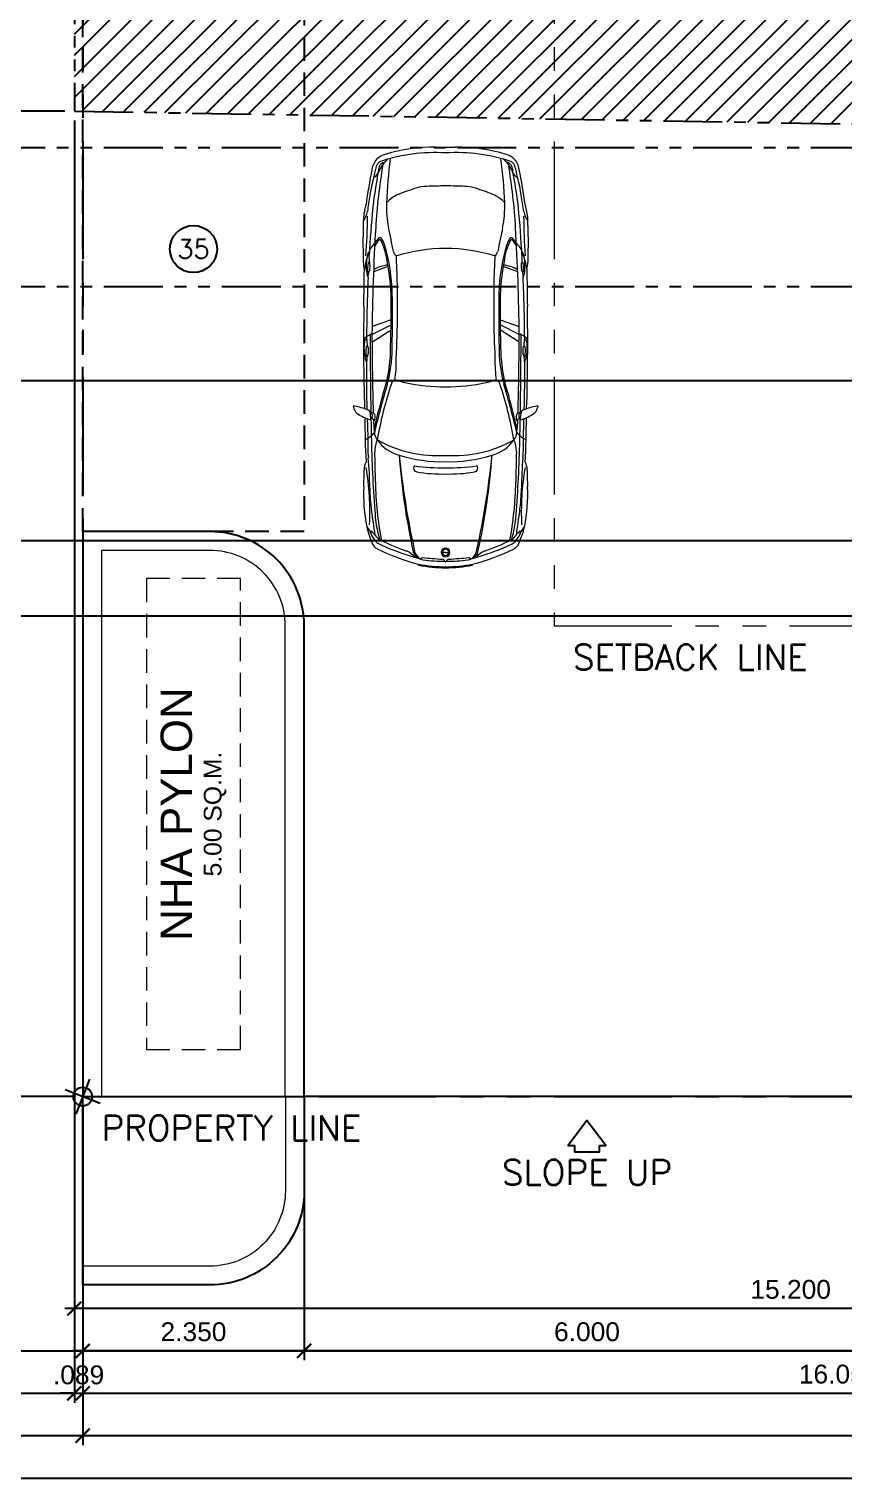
# Model space of a CAD drawing. Header units: metres. Extents: x -12400 to 1, y 0 to 106422.
# Drawn here: x -12306.41 to -12297.76, y 106373.38 to 106388.76 of the extents above; entities that cross this region are included whole.
import ezdxf

# ---------------------------------------------------------------- set-up
doc = ezdxf.new("R2010")
doc.units = ezdxf.units.M
doc.header["$PDMODE"] = 35
for name, pattern in [('DASHED2', [0.375, 0.25, -0.125]), ('HIDDEN2', [4.7625, 3.175, -1.5875]), ('PHANTOM2', [1.25, 0.625, -0.125, 0.125, -0.125, 0.125, -0.125])]:
    doc.linetypes.add(name, pattern=pattern)
for name, color, linetype in [('A-FURNITURE', 1, 'Continuous'), ('AR-WALL', 7, 'Continuous'), ('AR-WINDOW', 15, 'Continuous'), ('PROPERTY LINE', 3, 'PHANTOM2'), ('SLOT', 46, 'Continuous'), ('txt', 2, 'Continuous'), ('TXT3', 3, 'Continuous'), ('WALL', 7, 'Continuous')]:
    doc.layers.add(name, color=color, linetype=linetype)
for name, color, linetype, lineweight in [('A_Vehicles', 32, 'Continuous', 5), ('DIM 001', 251, 'Continuous', 13), ('FURN', 8, 'Continuous', 5), ('HATCH', 250, 'Continuous', 5), ('hidden', 1, 'HIDDEN2', 15)]:
    doc.layers.add(name, color=color, linetype=linetype, lineweight=lineweight)
doc.layers.add('GUIDELINES', color=206, linetype='Continuous', plot=False)
doc.styles.add('DIMTXT-100', font='arial.ttf')
doc.styles.add('swis721', font='swiss.ttf')
doc.styles.add('T.25', font='romans.shx', dxfattribs={"height": 0.2})
doc.dimstyles.new('D-100', dxfattribs={"dimtxt": 0.2, "dimasz": 0.15, "dimexe": 0.1, "dimexo": 0.1, "dimgap": 0.1, "dimtad": 1, "dimdec": 3, "dimzin": 4, "dimdsep": 46, "dimtxsty": 'DIMTXT-100', "dimblk": 'ARCHTICK', "dimcen": 0.2, "dimdle": 0.1, "dimclrd": 8, "dimclre": 8, "dimclrt": 2, "dimadec": 0, "dimazin": 1, "dimtfac": 1, "dimtdec": 3, "dimtofl": 0, "dimtmove": 2, "dimatfit": 3, "dimfxl": 1, "dimarcsym": 0})
doc.dimstyles.new('DIM 200', dxfattribs={"dimtxt": 200, "dimasz": 1, "dimexe": 0, "dimexo": 40, "dimgap": 50, "dimtad": 1, "dimtoh": 1, "dimdec": 0, "dimlfac": 2, "dimtxsty": 'swis721', "dimblk": 'CIR', "dimcen": 0, "dimclrd": 155, "dimclre": 155, "dimclrt": 4, "dimadec": 0, "dimazin": 0, "dimtfac": 1, "dimtdec": 0, "dimtix": 1, "dimtmove": 1, "dimatfit": 3, "dimldrblk": 'CIR', "dimfxl": 0, "dimarcsym": 0})

# ---------------------------------------------------------------- blocks, each defined once
blk = doc.blocks.new('M')
at = {"layer": 'AR-WALL', "color": 2}
blk.add_circle((607.624, -8.638), 0.1, dxfattribs=at)
at = {"layer": 'PROPERTY LINE', "color": 8}
for p, q in [((607.482, -8.496), (607.765, -8.779)), ((607.765, -8.496), (607.482, -8.779))]:
    blk.add_line(p, q, dxfattribs=at)
blk = doc.blocks.new('A$C3EFD72DE')
at = {"layer": 'FURN', "linetype": 'PHANTOM2', "ltscale": 2}
blk.add_lwpolyline([(-49.8, 23.142), (-46.15, 23.142), (-46.15, 8), (-8, 8), (-8, 30.142), (-49.8, 30.142)], close=True, dxfattribs=at)
at = {"layer": 'PROPERTY LINE', "linetype": 'PHANTOM2', "ltscale": 2}
blk.add_lwpolyline([(-54.8, 33.142), (-54.8, 18.142), (-51.15, 18.142), (-51.15, 3), (-3, 3), (-3, 33.142)], close=True, dxfattribs=at)
at = {"layer": 'PROPERTY LINE', "rotation": 293.7833333333334}
blk.add_blockref('M', (-288.288, 562.506), dxfattribs=at)
blk.add_blockref('M', (-288.288, 562.506), dxfattribs=at)
blk = doc.blocks.new('car-02')
at = {"layer": 'A_Vehicles', "color": 26, "linetype": 'ByBlock'}
for p, q in [((266.005, 90.113), (266.001, 90.103)), ((266.052, 90.116), (266.048, 90.105)), ((266.805, 90.098), (266.934, 89.896)), ((266.886, 90.099), (266.988, 89.895)), ((267.042, 89.895), (266.97, 90.097)), ((264.437, 89.603), (264.447, 89.604)), ((264.572, 89.317), (264.572, 89.351)), ((264.572, 89.317), (264.572, 89.283)), ((264.437, 89.03), (264.447, 89.03)), ((266.805, 88.536), (266.934, 88.738)), ((266.886, 88.535), (266.988, 88.739)), ((267.042, 88.739), (266.97, 88.537)), ((266.005, 88.521), (266.001, 88.531)), ((266.052, 88.518), (266.048, 88.529))]:
    blk.add_line(p, q, dxfattribs=at)
for centre, radius, start, end in [((265.189, 88.419), 1.769, 87.4063, 101.245), ((265.485, 94.955), 4.774, 267.4063, 269.5286), ((265.444, 89.981), 0.201, 63.9039, 89.5286), ((266.013, 81.026), 9.148, 90.0726, 93.0097), ((265.789, 90.166), 0.0147, 160.8027, 202.178), ((266.549, 89.923), 0.602, 146.5996, 161.106), ((266.785, 68.672), 21.516, 92.0863, 92.0868), ((266.11, 90.212), 0.0762, 119.7168, 146.5996), ((266.159, 90.126), 0.175, 101.6076, 119.7168), ((265.482, 90.402), 0.654, 334.6211, 348.0956), ((266.785, 68.672), 21.516, 88.9303, 91.8352), ((265.999, 90.291), 0.125, 348.9837, 3.2502), ((266.678, 89.987), 0.189, 102.3764, 114.6466), ((266.746, 89.677), 0.506, 83.1278, 102.3764), ((266.807, 90.154), 0.0253, 351.0826, 101.9724), ((266.707, 90.041), 0.193, 26.4813, 47.9744), ((269.204, 211.262), 121.094, 269.04529, 269.23135), ((267.651, 89.974), 0.216, 89.6016, 109.1312), ((267.237, 88.212), 1.996, 75.5608, 80.1062), ((267.858, 84.375), 5.819, 87.2937, 92.0222), ((268.231, 90.377), 0.234, 233.3294, 260.0164), ((268.119, 89.916), 0.272, 71.2883, 87.2937), ((268.284, 90.402), 0.241, 251.2883, 264.961), ((266.599, 89.048), 2.223, 153.3999, 165.5267), ((267.682, 88.62), 3.289, 154.9008, 160.2894), ((264.71, 89.994), 0.11, 112.8974, 153.3999), ((265.849, 89.384), 1.346, 151.6694, 155.9646), ((264.798, 89.951), 0.153, 130.9462, 151.6694), ((265.132, 88.996), 1.193, 103.9327, 112.8974), ((265.377, 86.398), 3.664, 90.9268, 100.7145), ((264.864, 89.874), 0.253, 107.0839, 130.9462), ((265.059, 88.871), 1.198, 92.0785, 107.2267), ((264.751, 89.993), 0.0519, 121.0587, 154.9008), ((265.152, 89.591), 0.618, 128.5702, 133.7358), ((263.201, 101.852), 11.889, 277.5159, 278.7978), ((264.793, 90.032), 0.08, 92.1692, 115.3554), ((264.437, 90.451), 0.501, 311.2225, 315.5425), ((264.752, 90.228), 0.118, 288.5704, 321.0469), ((264.79, 90.105), 0.00668, 308.2284, 92.1692), ((265.008, 92.845), 2.725, 266.9795, 279.8556), ((266.02, 77.206), 12.901, 90.9347, 94.4625), ((265.26, 88.545), 1.576, 90.2673, 98.7978), ((265.234, 94.074), 3.952, 270.2673, 274.9714), ((264.676, 129.759), 39.703, 270.9268, 271.393), ((265.72, 88.486), 1.657, 87.7854, 94.9714), ((266.866, 89.409), 1.267, 150.0377, 184.1685), ((265.981, 89.719), 0.386, 123.4195, 166.4519), ((265.648, 89.78), 0.288, 65.4083, 91.393), ((265.848, 89.956), 0.117, 91.1421, 132.7099), ((265.034, 85.869), 4.237, 71.7268, 80.0198), ((265.959, 90.235), 0.198, 202.178, 235.0353), ((266.571, 71.423), 18.735, 91.7754, 92.4079), ((267.199, 18.098), 72.021, 90.95639, 91.10567), ((266.007, 88.945), 1.139, 91.3113, 98.1372), ((263.753, 81.25), 9.067, 73.3324, 76.6605), ((264.25, 82.982), 7.28, 74.2168, 77.0611), ((265.926, 90.131), 0.0737, 306.5949, 342.9686), ((266.008, 90.177), 0.112, 250.1049, 282.8521), ((265.997, 90.131), 0.0224, 216.738, 268.3631), ((267.239, 39.601), 50.499, 91.4245, 91.428), ((266.012, 90.086), 0.0275, 86.3192, 124.8111), ((266.025, 90.129), 0.0375, 229.0415, 267.9352), ((266.024, 90.264), 0.151, 266.3192, 288.8962), ((266.025, 90.12), 0.0277, 267.9352, 326.89), ((266.139, 89.962), 0.149, 124.2259, 135.3058), ((266.041, 90.091), 0.0155, 341.7358, 62.8092), ((267.199, 18.098), 72.021, 90.24781, 90.91427), ((267.239, 39.601), 50.499, 90.4007, 91.3429), ((266.571, 71.423), 18.735, 89.914, 91.4845), ((266.602, 90.153), 0.00586, 114.6466, 193.6675), ((266.724, 91.629), 1.483, 265.0586, 267.1786), ((266.662, 90.15), 0.0113, 89.073, 189.7286), ((266.692, 90.217), 0.0805, 239.6206, 263.5656), ((266.71, 89.833), 0.331, 82.8268, 99.0708), ((266.715, 90.427), 0.292, 263.5656, 276.4344), ((266.746, 90.152), 0.015, 276.4344, 337.6998), ((266.751, 90.154), 0.00818, 26.0089, 82.8268), ((266.738, 90.148), 0.0219, 356.6595, 25.9562), ((266.724, 91.629), 1.483, 271.4019, 274.1622), ((266.571, 71.423), 18.735, 89.1104, 89.2037), ((266.761, 73.856), 16.3, 87.4286, 89.6428), ((266.861, 90.108), 0.0269, 338.7151, 44.5818), ((266.61, 65.803), 24.297, 86.6707, 89.3491), ((267.574, 89.978), 0.181, 90.4812, 116.8402), ((267.674, 91.347), 1.221, 261.4169, 263.9509), ((267.552, 90.135), 0.00684, 99.4072, 200.6619), ((267.578, 90.167), 0.047, 227.1679, 264.7157), ((267.591, 89.853), 0.292, 79.2816, 97.9649), ((265.719, 89.364), 1.968, 16.6164, 21.3879), ((267.591, 87.9), 2.259, 88.2423, 90.4812), ((267.616, 90.587), 0.468, 264.7157, 272.5378), ((267.168, 89.87), 0.459, 7.5248, 27.3593), ((267.636, 90.143), 0.0238, 272.5378, 316.0309), ((267.639, 90.127), 0.0143, 356.475, 61.7719), ((267.674, 91.347), 1.221, 269.009, 272.6035), ((267.656, 90.002), 0.156, 65.9044, 88.2423), ((267.712, 90.129), 0.0175, 355.4047, 65.9044), ((268.151, 95.584), 5.439, 265.4533, 269.909), ((266.761, 73.856), 16.3, 86.3888, 86.5918), ((267.716, 90.073), 0.074, 45.0065, 75.5608), ((267.273, 80.634), 9.504, 83.8037, 86.8945), ((267.398, 89.564), 0.682, 47.855, 55.1665), ((267.779, 89.937), 0.138, 37.7194, 69.9249), ((267.726, 89.858), 0.248, 42.0116, 58.6683), ((267.88, 90.015), 0.0113, 287.535, 37.7194), ((267.891, 90.016), 0.0211, 306.0494, 21.6885), ((267.664, 83.929), 6.14, 80.3686, 86.6707), ((267.421, 84.698), 5.503, 80.1432, 81.9563), ((267.617, 85.175), 5.028, 78.2807, 82.6187), ((267.427, 83.571), 6.569, 79.7443, 82.3803), ((268.127, 88.493), 1.644, 74.854, 81.7469), ((268.578, 90.076), 0.0222, 172.1336, 238.5793), ((268.45, 89.357), 0.73, 72.4698, 81.6157), ((268.774, 90.308), 0.326, 230.4421, 243.6389), ((268.594, 89.79), 0.242, 72.3843, 88.3104), ((268.54, 89.778), 0.255, 48.9762, 69.4044), ((268.606, 89.888), 0.213, 47.7242, 81.247), ((268.65, 89.966), 0.0581, 39.1037, 72.3843), ((268.64, 89.96), 0.0979, 36.7713, 72.4698), ((266.974, 89.425), 1.843, 356.6299, 18.7768), ((268.56, 89.884), 0.249, 17.6746, 40.6239), ((267.928, 88.62), 3.559, 158.364, 164.3016), ((266.761, 91.524), 1.626, 250.9129, 258.2171), ((266.636, 90.878), 0.983, 253.3324, 259.0833), ((266.353, 89.846), 0.0473, 340.8542, 78.9654), ((266.733, 91.387), 1.486, 258.2171, 268.5009), ((266.808, 91.771), 1.892, 259.0833, 263.2384), ((266.727, 91.086), 1.202, 263.2384, 271.1827), ((267.116, 102.457), 12.562, 268.075, 270.6316), ((267.053, 101.018), 11.138, 268.4483, 271.3963), ((267.23, 92.127), 2.232, 270.6231, 281.1608), ((267.273, 91.861), 1.979, 271.5044, 286.3419), ((267.579, 90.612), 0.68, 277.0754, 296.6285), ((267.779, 89.798), 0.0726, 101.4374, 146.3609), ((253.036, 162.673), 74.278, 281.43738, 281.63861), ((267.761, 90.194), 0.242, 286.3419, 306.0494), ((268.244, 88.835), 1.11, 88.0383, 101.6386), ((268.123, 85.352), 4.595, 82.1072, 88.0104), ((268.071, 89.697), 0.325, 22.0543, 49.4634), ((267.91, 89.365), 1.011, 37.995, 39.1037), ((268.702, 89.983), 0.00661, 244.8818, 37.995), ((269.727, 90.954), 1.416, 223.9594, 226.162), ((267.219, 89.456), 1.656, 358.6492, 17.6746), ((264.346, 89.845), 0.267, 310.2553, 334.303), ((266.119, 82.655), 7.173, 94.1053, 102.4151), ((266.487, 81.045), 8.809, 95.7431, 102.3773), ((267.001, 89.362), 1.466, 162.2005, 181.7488), ((268.598, 89.285), 2.27, 168.2233, 179.2004), ((267.021, 89.614), 0.659, 160.8542, 168.2233), ((266.608, 91.315), 1.475, 261.8574, 270.8039), ((267.192, 101.597), 11.77, 267.2589, 271.9383), ((267.382, 98.017), 8.185, 271.4586, 272.3615), ((266.081, 89.321), 1.718, 359.8692, 17.5427), ((266.187, 88.933), 2.358, 17.2954, 22.0543), ((265.936, 89.313), 1.527, 169.0391, 179.855), ((265.986, 89.309), 1.567, 169.167, 179.709), ((266.11, 89.336), 1.632, 172.3029, 180.3827), ((264.588, 89.541), 0.096, 154.2447, 172.3029), ((268.513, 89.132), 4.019, 173.823, 176.8495), ((264.501, 89.564), 0.0153, 0.9643, 96.0194), ((264.603, 89.56), 0.104, 104.6851, 161.9587), ((264.631, 89.49), 0.163, 101.376, 140.967), ((267.08, 89.355), 1.676, 170.8134, 181.2886), ((265.467, 89.616), 0.0415, 107.6387, 170.8134), ((265.469, 89.611), 0.0463, 69.8735, 107.6387), ((268.167, 89.318), 2.697, 173.0255, 180.0281), ((265.482, 89.647), 0.00809, 353.0255, 69.8735), ((268.013, 89.502), 0.446, 2.3655, 17.2954), ((261.515, 89.234), 6.949, 0.6881, 2.3655), ((270.999, 89.367), 2.124, 178.6492, 181.3508), ((265.936, 89.321), 1.527, 180.145, 190.9609), ((265.986, 89.325), 1.567, 180.291, 190.833), ((264.479, 89.319), 0.00619, 92.473, 196.5227), ((264.479, 89.315), 0.00619, 163.4773, 267.527), ((266.11, 89.298), 1.632, 179.6173, 187.6971), ((264.469, 89.353), 0.0299, 287.8005, 358.1306), ((264.469, 89.281), 0.0299, 1.8694, 72.1995), ((268.513, 89.502), 4.019, 183.1505, 186.177), ((264.572, 89.317), 0.0459, 0, 180), ((264.572, 89.317), 0.0459, 180, 0), ((264.572, 89.317), 0.0339, 0, 180), ((264.572, 89.317), 0.0339, 180, 0), ((267.08, 89.279), 1.676, 178.7114, 189.1866), ((268.167, 89.316), 2.697, 179.9719, 186.9745), ((267.001, 89.272), 1.466, 178.2512, 197.7995), ((266.866, 89.225), 1.267, 175.8315, 209.9623), ((268.598, 89.349), 2.27, 180.7996, 191.7767), ((266.081, 89.313), 1.718, 342.4573, 0.1308), ((261.515, 89.4), 6.949, 357.6345, 359.3119), ((266.974, 89.209), 1.843, 341.2232, 3.3701), ((270.999, 89.267), 2.124, 178.6492, 181.3508), ((268.013, 89.132), 0.446, 342.7046, 357.6345), ((267.219, 89.178), 1.656, 342.3254, 1.3508), ((266.599, 89.586), 2.223, 194.4733, 206.6001), ((264.588, 89.092), 0.096, 187.6971, 205.7553), ((264.501, 89.07), 0.0153, 263.9806, 359.0357), ((267.928, 90.014), 3.559, 195.6984, 201.636), ((264.631, 89.144), 0.163, 219.033, 258.624), ((264.603, 89.074), 0.104, 198.0413, 255.3149), ((264.346, 88.789), 0.267, 25.697, 49.7447), ((266.119, 95.979), 7.173, 257.5849, 265.8947), ((266.487, 97.589), 8.809, 257.6227, 264.2569), ((265.467, 89.018), 0.0415, 189.1866, 252.3613), ((265.469, 89.023), 0.0463, 252.3613, 290.1265), ((265.482, 88.987), 0.00809, 290.1265, 6.9745), ((266.187, 89.7), 2.358, 337.9457, 342.7046), ((267.682, 90.014), 3.289, 199.7106, 205.0992), ((265.981, 88.915), 0.386, 193.5481, 236.5805), ((266.353, 88.788), 0.0473, 281.0346, 19.1458), ((267.021, 89.02), 0.659, 191.7767, 199.1458), ((266.608, 87.319), 1.475, 89.1961, 98.1426), ((267.192, 77.037), 11.77, 88.0617, 92.7411), ((267.382, 80.617), 8.185, 87.6385, 88.5414), ((267.779, 88.836), 0.0726, 213.6391, 258.5626), ((268.071, 88.937), 0.325, 310.5366, 337.9457), ((265.849, 89.25), 1.346, 204.0354, 208.3306), ((265.377, 92.236), 3.664, 259.2855, 269.0732), ((265.034, 92.765), 4.237, 279.9802, 288.2732), ((263.753, 97.384), 9.067, 283.3395, 286.6676), ((264.25, 95.652), 7.28, 282.9389, 285.7832), ((266.761, 87.11), 1.626, 101.7829, 109.0871), ((266.636, 87.756), 0.983, 100.9167, 106.6676), ((266.733, 87.246), 1.486, 91.4991, 101.7829), ((266.808, 86.863), 1.892, 96.7616, 100.9167), ((266.727, 87.548), 1.202, 88.8173, 96.7616), ((267.116, 76.177), 12.562, 89.3684, 91.925), ((267.053, 77.616), 11.138, 88.6037, 91.5517), ((267.23, 86.507), 2.232, 78.8392, 89.3769), ((267.273, 86.773), 1.979, 73.6581, 88.4956), ((265.719, 89.27), 1.968, 338.6121, 343.3836), ((267.168, 88.764), 0.459, 332.6407, 352.4752), ((267.579, 88.022), 0.68, 63.3715, 82.9246), ((253.036, 15.961), 74.278, 78.36139, 78.56262), ((267.761, 88.44), 0.242, 53.9506, 73.6581), ((267.88, 88.619), 0.0113, 322.2806, 72.465), ((267.891, 88.618), 0.0211, 338.3115, 53.9506), ((268.244, 89.799), 1.11, 258.3614, 271.9617), ((267.664, 94.704), 6.14, 273.3293, 279.6314), ((268.123, 93.282), 4.595, 271.9896, 277.8928), ((268.54, 88.856), 0.255, 290.5956, 311.0238), ((268.65, 88.668), 0.0581, 287.6157, 320.8963), ((267.91, 89.269), 1.011, 320.8963, 322.005), ((268.702, 88.651), 0.00661, 322.005, 115.1182), ((269.727, 87.68), 1.416, 133.838, 136.0406), ((268.56, 88.75), 0.249, 319.3761, 342.3254), ((264.71, 88.64), 0.11, 206.6001, 247.1026), ((264.798, 88.683), 0.153, 208.3306, 229.0538), ((265.132, 89.638), 1.193, 247.1026, 256.0673), ((264.864, 88.76), 0.253, 229.0538, 252.9161), ((264.751, 88.641), 0.0519, 205.0992, 238.9413), ((265.059, 89.763), 1.198, 252.7733, 267.9215), ((265.152, 89.043), 0.618, 226.2642, 231.4298), ((263.201, 76.782), 11.889, 81.2022, 82.4841), ((264.793, 88.602), 0.08, 244.6446, 267.8308), ((264.437, 88.183), 0.501, 44.4575, 48.7775), ((264.79, 88.528), 0.00668, 267.8308, 51.7716), ((264.752, 88.405), 0.118, 38.9531, 71.4296), ((265.189, 90.215), 1.769, 258.755, 272.5937), ((265.008, 85.789), 2.725, 80.1444, 93.0205), ((266.02, 101.428), 12.901, 265.5375, 269.0653), ((265.26, 90.089), 1.576, 261.2022, 269.7327), ((265.234, 84.56), 3.952, 85.0286, 89.7327), ((264.676, 48.875), 39.703, 88.607, 89.0732), ((265.72, 90.148), 1.657, 265.0286, 272.2146), ((265.648, 88.854), 0.288, 268.607, 294.5917), ((265.848, 88.678), 0.117, 227.2901, 268.8579), ((265.789, 88.468), 0.0147, 157.822, 199.1973), ((265.959, 88.399), 0.198, 124.9647, 157.822), ((266.571, 107.211), 18.735, 267.5921, 268.2246), ((267.199, 160.536), 72.021, 268.89433, 269.04361), ((266.007, 89.689), 1.139, 261.8628, 268.6887), ((266.008, 88.457), 0.112, 77.1479, 109.8951), ((265.926, 88.503), 0.0737, 17.0314, 53.4051), ((265.997, 88.503), 0.0224, 91.6369, 143.262), ((266.549, 88.711), 0.602, 198.894, 213.4004), ((267.239, 139.033), 50.499, 268.572, 268.5755), ((266.012, 88.548), 0.0275, 235.1889, 273.6808), ((266.025, 88.504), 0.0375, 92.0648, 130.9585), ((266.024, 88.37), 0.151, 71.1038, 93.6808), ((266.025, 88.514), 0.0277, 33.11, 92.0648), ((266.139, 88.671), 0.149, 224.6942, 235.7741), ((266.041, 88.543), 0.0155, 297.1908, 18.2642), ((267.199, 160.536), 72.021, 269.08573, 269.75219), ((267.239, 139.033), 50.499, 268.6571, 269.5993), ((265.482, 88.232), 0.654, 11.9044, 25.3789), ((266.571, 107.211), 18.735, 268.5155, 270.086), ((266.724, 87.005), 1.483, 92.8214, 94.9414), ((266.602, 88.481), 0.00586, 166.3325, 245.3534), ((266.678, 88.647), 0.189, 245.3534, 257.6236), ((266.692, 88.417), 0.0805, 96.4344, 120.3794), ((266.662, 88.484), 0.0113, 170.2714, 270.927), ((266.71, 88.801), 0.331, 260.9292, 277.1732), ((266.715, 88.207), 0.292, 83.5656, 96.4344), ((266.746, 88.482), 0.015, 22.3002, 83.5656), ((266.751, 88.48), 0.00818, 277.1732, 333.9911), ((266.738, 88.486), 0.0219, 334.0438, 3.3405), ((266.724, 87.005), 1.483, 85.8378, 88.5981), ((266.807, 88.48), 0.0253, 258.0276, 8.9174), ((266.571, 107.211), 18.735, 270.7963, 270.8896), ((266.707, 88.593), 0.193, 312.0256, 333.5187), ((266.761, 104.778), 16.3, 270.3572, 272.5714), ((266.861, 88.526), 0.0269, 315.4182, 21.2849), ((266.61, 112.831), 24.297, 270.6509, 273.3293), ((267.674, 87.287), 1.221, 96.0491, 98.5831), ((267.574, 88.656), 0.181, 243.1598, 269.5188), ((267.552, 88.499), 0.00684, 159.3381, 260.5928), ((267.578, 88.467), 0.047, 95.2843, 132.8321), ((267.591, 88.781), 0.292, 262.0351, 280.7184), ((267.591, 90.734), 2.259, 269.5188, 271.7577), ((267.616, 88.047), 0.468, 87.4622, 95.2843), ((267.237, 90.422), 1.996, 279.8938, 284.4392), ((267.636, 88.491), 0.0238, 43.9691, 87.4622), ((267.639, 88.507), 0.0143, 298.2281, 3.525), ((267.674, 87.287), 1.221, 87.3965, 90.991), ((267.656, 88.632), 0.156, 271.7577, 294.0956), ((267.712, 88.505), 0.0175, 294.0956, 4.5953), ((268.151, 83.05), 5.439, 90.091, 94.5467), ((266.761, 104.778), 16.3, 273.4082, 273.6112), ((267.716, 88.561), 0.074, 284.4392, 314.9935), ((267.398, 89.07), 0.682, 304.8335, 312.145), ((267.273, 98), 9.504, 273.1055, 276.1963), ((267.779, 88.697), 0.138, 290.0751, 322.2806), ((267.726, 88.776), 0.248, 301.3317, 317.9884), ((268.231, 88.257), 0.234, 99.9836, 126.6706), ((267.421, 93.936), 5.503, 278.0437, 279.8568), ((267.617, 93.459), 5.028, 277.3813, 281.7193), ((267.427, 95.063), 6.569, 277.6197, 280.2557), ((268.127, 90.141), 1.644, 278.2531, 285.146), ((268.45, 89.277), 0.73, 278.3843, 287.5302), ((268.578, 88.558), 0.0222, 121.4207, 187.8664), ((268.774, 88.325), 0.326, 116.3611, 129.5579), ((268.594, 88.844), 0.242, 271.6896, 287.6157), ((268.606, 88.746), 0.213, 278.753, 312.2758), ((268.64, 88.674), 0.0979, 287.5302, 323.2287), ((265.485, 83.679), 4.774, 90.4714, 92.5937), ((265.444, 88.653), 0.201, 270.4714, 296.0961), ((266.013, 97.608), 9.148, 266.9903, 269.9274), ((266.785, 109.962), 21.516, 267.9132, 267.9137), ((266.11, 88.422), 0.0762, 213.4004, 240.2832), ((266.159, 88.508), 0.175, 240.2832, 258.3924), ((266.785, 109.962), 21.516, 268.1648, 271.0697), ((265.999, 88.343), 0.125, 356.7498, 11.0163), ((266.746, 88.957), 0.506, 257.6236, 276.8722), ((269.204, -32.628), 121.094, 90.76865, 90.95471), ((267.651, 88.66), 0.216, 250.8688, 270.3984), ((267.858, 94.258), 5.819, 267.9778, 272.7063), ((268.119, 88.718), 0.272, 272.7063, 288.7117), ((268.284, 88.232), 0.241, 95.039, 108.7117)]:
    blk.add_arc(centre, radius, start, end, dxfattribs=at)
blk = doc.blocks.new('A$C83231c01')
h = blk.add_hatch()
h.set_pattern_fill('ANSI31', color=250, scale=0.05)
h.set_pattern_definition([(45, (51.58009, 7.25028), (-0.1122532, 0.1122532), [])])
h.paths.add_polyline_path([(2.911, 21.264), (9.011, 21.264), (9.011, 22.264), (15.111, 22.264), (15.111, 21.264), (18.111, 21.264), (18.111, 19.264), (15.111, 19.264), (15.111, 13.264), (2.911, 13.464)])
at = {"color": 2, "linetype": 'PHANTOM2'}
blk.add_lwpolyline([(15.111, 21.264), (15.111, 22.264), (9.011, 22.264), (9.011, 21.264), (2.911, 21.264), (2.911, 13.464), (15.111, 13.264), (15.111, 19.264), (18.111, 19.264), (18.111, 21.264)], close=True, dxfattribs=at)
at = {"color": 250}
blk.add_circle((4.175, 12), 0.25, dxfattribs=at)
at = {"layer": 'A-FURNITURE'}
blk.add_lwpolyline([(3, 3), (5.349, 3), (5.349, 8, 0.414214), (4.349, 9), (3, 9)], format="xyb", close=True, dxfattribs=at)
blk.add_lwpolyline([(5.35, 3), (5.35, 2, -0.414214), (4.35, 1), (3, 1), (3, 3), (5.35, 3)], format="xyb", dxfattribs=at)
at = {"layer": 'AR-WINDOW'}
blk.add_lwpolyline([(11.35, 3), (5.35, 3)], dxfattribs=at)
at = {"layer": 'HATCH'}
for points in [[(3.2, 3), (5.149, 3), (5.149, 8, 0.414214), (4.349, 8.8), (3.2, 8.8)], [(5.15, 3), (5.15, 2, -0.414214), (4.35, 1.2), (3, 1.2), (3, 3)]]:
    blk.add_lwpolyline(points, format="xyb", close=True, dxfattribs=at)
at = {"layer": 'hidden', "linetype": 'DASHED2'}
blk.add_lwpolyline([(3.675, 8.5), (3.675, 3.5), (4.675, 3.5), (4.675, 8.5)], close=True, dxfattribs=at)
at = {"layer": 'SLOT', "linetype": 'DASHED2'}
blk.add_lwpolyline([(5.35, 9), (3, 9), (3, 15), (5.35, 15)], close=True, dxfattribs=at)
at = {"layer": 'WALL', "color": 1}
blk.add_lwpolyline([(8.484, 2.482), (8.55, 2.482), (8.35, 2.748), (8.35, 2.748), (8.15, 2.482), (8.217, 2.482), (8.217, 2.415), (8.484, 2.415)], close=True, dxfattribs=at)
blk.add_blockref('A$C3EFD72DE', (54.15, 0))
at = {"rotation": 90}
blk.add_blockref('car-02', (96.167, -255.793), dxfattribs=at)
at = {"layer": 'txt', "ltscale": 0.3, "insert": (4.175, 6), "char_height": 0.25, "width": 3.29512, "attachment_point": 5, "rotation": 90, "line_spacing_factor": 0.825, "style": 'DIMTXT-100'}
blk.add_mtext('{\\H1.3333x;\\C0;NHA PYLON \\P\\H0.5625x;\\C256;5.00 SQ.M.}', dxfattribs=at)
at = {"layer": 'TXT3', "ltscale": 0.3, "char_height": 0.2, "line_spacing_factor": 0.825, "style": 'T.25'}
for s, insert, width, attachment_point in [('35', (4.175, 12), 0.451, 5), ('{\\H1.3333x;SETBACK LINE}', (8.2, 7.8), 4.33329, 1), ('{\\H1.3333x;PROPERTY LINE}', (3.2, 2.8), 4.33329, 1), ('{\\H1.3333x;SLOPE UP}', (8.35, 2.195), 2.21272, 5)]:
    blk.add_mtext(s, dxfattribs=dict(at, insert=insert, width=width, attachment_point=attachment_point))
blk = doc.blocks.new('CIR')
at = {"color": 4}
blk.add_circle((0, 0), 50, dxfattribs=at)
blk = doc.blocks.new('_ArchTick')
at = {"color": 0, "linetype": 'ByBlock', "const_width": 0.15}
blk.add_lwpolyline([(-0.5, -0.5), (0.5, 0.5)], dxfattribs=at)
blk = doc.blocks.new('*D361')
at = {"layer": 'DEFPOINTS', "color": 0, "transparency": 16777216}
for p in [(-12309.486, 106407.57), (-12315.486, 106377.428), (-12305.836, 106377.428)]:
    blk.add_point(p, dxfattribs=at)
at = {"layer": 'DIM 001', "color": 8, "lineweight": -2, "transparency": 16777216}
for p, q in [((-12309.586, 106407.57), (-12315.586, 106407.57)), ((-12315.486, 106407.67), (-12315.486, 106377.328)), ((-12305.936, 106377.428), (-12315.586, 106377.428))]:
    blk.add_line(p, q, dxfattribs=at)
at = {"layer": 'DIM 001', "color": 8, "lineweight": -2, "transparency": 16777216, "xscale": 0.15, "yscale": 0.15, "zscale": 0.15}
for p, rotation in [((-12315.486, 106407.57), 90), ((-12315.486, 106377.428), 270)]:
    blk.add_blockref('_ArchTick', p, dxfattribs=dict(at, rotation=rotation))
at = {"layer": 'DIM 001', "color": 2, "transparency": 16777216, "insert": (-12315.688, 106392.499), "char_height": 0.2, "attachment_point": 5, "rotation": 90, "style": 'DIMTXT-100'}
blk.add_mtext('30.142', dxfattribs=at)
blk = doc.blocks.new('*D363')
at = {"layer": 'DEFPOINTS', "color": 0, "transparency": 16777216}
for p in [(-12289.786, 106403.528), (-12315.036, 106385.028), (-12287.311, 106385.028)]:
    blk.add_point(p, dxfattribs=at)
at = {"layer": 'DIM 001', "color": 8, "lineweight": -2, "transparency": 16777216}
for p, q in [((-12315.036, 106403.628), (-12315.036, 106384.928)), ((-12289.886, 106403.528), (-12315.136, 106403.528)), ((-12287.411, 106385.028), (-12315.136, 106385.028))]:
    blk.add_line(p, q, dxfattribs=at)
at = {"layer": 'DIM 001', "color": 8, "lineweight": -2, "transparency": 16777216, "xscale": 0.15, "yscale": 0.15, "zscale": 0.15}
for p, rotation in [((-12315.036, 106403.528), 90), ((-12315.036, 106385.028), 270)]:
    blk.add_blockref('_ArchTick', p, dxfattribs=dict(at, rotation=rotation))
at = {"layer": 'DIM 001', "color": 2, "transparency": 16777216, "insert": (-12315.238, 106394.278), "char_height": 0.2, "attachment_point": 5, "rotation": 90, "style": 'DIMTXT-100'}
blk.add_mtext('18.500', dxfattribs=at)
blk = doc.blocks.new('*D364')
at = {"layer": 'DEFPOINTS', "color": 0, "transparency": 16777216}
for p in [(-12287.311, 106385.028), (-12315.036, 106377.428), (-12305.836, 106377.428)]:
    blk.add_point(p, dxfattribs=at)
at = {"layer": 'DIM 001', "color": 8, "lineweight": -2, "transparency": 16777216}
for p, q in [((-12315.036, 106385.128), (-12315.036, 106377.328)), ((-12287.411, 106385.028), (-12315.136, 106385.028)), ((-12305.936, 106377.428), (-12315.136, 106377.428))]:
    blk.add_line(p, q, dxfattribs=at)
at = {"layer": 'DIM 001', "color": 8, "lineweight": -2, "transparency": 16777216, "xscale": 0.15, "yscale": 0.15, "zscale": 0.15}
for p, rotation in [((-12315.036, 106385.028), 90), ((-12315.036, 106377.428), 270)]:
    blk.add_blockref('_ArchTick', p, dxfattribs=dict(at, rotation=rotation))
at = {"layer": 'DIM 001', "color": 2, "transparency": 16777216, "insert": (-12315.238, 106381.228), "char_height": 0.2, "attachment_point": 5, "rotation": 90, "style": 'DIMTXT-100'}
blk.add_mtext('7.600', dxfattribs=at)
blk = doc.blocks.new('*D367')
at = {"layer": 'DEFPOINTS', "color": 0, "transparency": 16777216}
for p in [(-12314.586, 106382.528), (-12291.486, 106382.528), (-12305.836, 106377.428)]:
    blk.add_point(p, dxfattribs=at)
at = {"layer": 'DIM 001', "color": 8, "lineweight": -2, "transparency": 16777216}
for p, q in [((-12314.586, 106377.328), (-12314.586, 106382.628)), ((-12291.586, 106382.528), (-12314.686, 106382.528)), ((-12305.936, 106377.428), (-12314.686, 106377.428))]:
    blk.add_line(p, q, dxfattribs=at)
at = {"layer": 'DIM 001', "color": 8, "lineweight": -2, "transparency": 16777216, "xscale": 0.15, "yscale": 0.15, "zscale": 0.15}
for p, rotation in [((-12314.586, 106382.528), 90), ((-12314.586, 106377.428), 270)]:
    blk.add_blockref('_ArchTick', p, dxfattribs=dict(at, rotation=rotation))
at = {"layer": 'DIM 001', "color": 2, "transparency": 16777216, "insert": (-12314.788, 106379.978), "char_height": 0.2, "attachment_point": 5, "rotation": 90, "style": 'DIMTXT-100'}
blk.add_mtext('5.100', dxfattribs=at)
blk = doc.blocks.new('*D368')
at = {"layer": 'DEFPOINTS', "color": 0, "transparency": 16777216}
for p in [(-12314.586, 106385.028), (-12287.311, 106385.028), (-12291.486, 106382.528)]:
    blk.add_point(p, dxfattribs=at)
at = {"layer": 'DIM 001', "color": 8, "lineweight": -2, "transparency": 16777216}
for p, q in [((-12314.586, 106382.428), (-12314.586, 106385.128)), ((-12287.411, 106385.028), (-12314.686, 106385.028)), ((-12291.586, 106382.528), (-12314.686, 106382.528))]:
    blk.add_line(p, q, dxfattribs=at)
at = {"layer": 'DIM 001', "color": 8, "lineweight": -2, "transparency": 16777216, "xscale": 0.15, "yscale": 0.15, "zscale": 0.15}
for p, rotation in [((-12314.586, 106385.028), 90), ((-12314.586, 106382.528), 270)]:
    blk.add_blockref('_ArchTick', p, dxfattribs=dict(at, rotation=rotation))
at = {"layer": 'DIM 001', "color": 2, "transparency": 16777216, "insert": (-12314.788, 106383.778), "char_height": 0.2, "attachment_point": 5, "rotation": 90, "style": 'DIMTXT-100'}
blk.add_mtext('2.500', dxfattribs=at)
blk = doc.blocks.new('*D369')
at = {"layer": 'DEFPOINTS', "color": 0, "transparency": 16777216}
for p in [(-12314.136, 106383.328), (-12292.286, 106383.328), (-12291.486, 106382.528)]:
    blk.add_point(p, dxfattribs=at)
at = {"layer": 'DIM 001', "color": 8, "lineweight": -2, "transparency": 16777216}
for p, q in [((-12314.136, 106382.428), (-12314.136, 106383.428)), ((-12292.386, 106383.328), (-12314.236, 106383.328)), ((-12291.586, 106382.528), (-12314.236, 106382.528))]:
    blk.add_line(p, q, dxfattribs=at)
at = {"layer": 'DIM 001', "color": 8, "lineweight": -2, "transparency": 16777216, "xscale": 0.15, "yscale": 0.15, "zscale": 0.15}
for p, rotation in [((-12314.136, 106383.328), 90), ((-12314.136, 106382.528), 270)]:
    blk.add_blockref('_ArchTick', p, dxfattribs=dict(at, rotation=rotation))
at = {"layer": 'DIM 001', "color": 2, "transparency": 16777216, "insert": (-12314.338, 106382.928), "char_height": 0.2, "attachment_point": 5, "rotation": 90, "style": 'DIMTXT-100'}
blk.add_mtext('.800', dxfattribs=at)
blk = doc.blocks.new('*D371')
at = {"layer": 'DEFPOINTS', "color": 0, "transparency": 16777216}
for p in [(-12305.836, 106377.428), (-12257.686, 106377.428), (-12257.686, 106373.828)]:
    blk.add_point(p, dxfattribs=at)
at = {"layer": 'DIM 001', "color": 8, "lineweight": -2, "transparency": 16777216}
for p, q in [((-12305.836, 106377.328), (-12305.836, 106373.728)), ((-12257.686, 106377.328), (-12257.686, 106373.728)), ((-12305.936, 106373.828), (-12257.586, 106373.828))]:
    blk.add_line(p, q, dxfattribs=at)
at = {"layer": 'DIM 001', "color": 8, "lineweight": -2, "transparency": 16777216, "xscale": 0.15, "yscale": 0.15, "zscale": 0.15, "rotation": 180}
blk.add_blockref('_ArchTick', (-12305.836, 106373.828), dxfattribs=at)
at = {"layer": 'DIM 001', "color": 8, "lineweight": -2, "transparency": 16777216, "xscale": 0.15, "yscale": 0.15, "zscale": 0.15}
blk.add_blockref('_ArchTick', (-12257.686, 106373.828), dxfattribs=at)
at = {"layer": 'DIM 001', "color": 2, "transparency": 16777216, "insert": (-12281.761, 106374.03), "char_height": 0.2, "attachment_point": 5, "style": 'DIMTXT-100'}
blk.add_mtext('48.150', dxfattribs=at)
blk = doc.blocks.new('*D372')
at = {"layer": 'DEFPOINTS', "color": 0, "transparency": 16777216}
for p in [(-12289.786, 106387.503), (-12305.836, 106377.428), (-12289.786, 106374.278)]:
    blk.add_point(p, dxfattribs=at)
at = {"layer": 'DIM 001', "color": 8, "lineweight": -2, "transparency": 16777216}
for p, q in [((-12289.786, 106387.403), (-12289.786, 106374.178)), ((-12305.836, 106377.328), (-12305.836, 106374.178)), ((-12305.936, 106374.278), (-12289.686, 106374.278))]:
    blk.add_line(p, q, dxfattribs=at)
at = {"layer": 'DIM 001', "color": 8, "lineweight": -2, "transparency": 16777216, "xscale": 0.15, "yscale": 0.15, "zscale": 0.15, "rotation": 180}
blk.add_blockref('_ArchTick', (-12305.836, 106374.278), dxfattribs=at)
at = {"layer": 'DIM 001', "color": 8, "lineweight": -2, "transparency": 16777216, "xscale": 0.15, "yscale": 0.15, "zscale": 0.15}
blk.add_blockref('_ArchTick', (-12289.786, 106374.278), dxfattribs=at)
at = {"layer": 'DIM 001', "color": 2, "transparency": 16777216, "insert": (-12297.811, 106374.48), "char_height": 0.2, "attachment_point": 5, "style": 'DIMTXT-100'}
blk.add_mtext('16.050', dxfattribs=at)
blk = doc.blocks.new('*D2378')
at = {"layer": 'DEFPOINTS', "color": 0, "transparency": 16777216}
for p in [(-12290.725, 106393.692), (-12305.925, 106387.892), (-12305.925, 106375.178)]:
    blk.add_point(p, dxfattribs=at)
at = {"layer": 'DIM 001', "color": 8, "lineweight": -2, "transparency": 16777216}
for p, q in [((-12290.725, 106393.592), (-12290.725, 106375.078)), ((-12305.925, 106387.792), (-12305.925, 106375.078)), ((-12290.625, 106375.178), (-12306.025, 106375.178))]:
    blk.add_line(p, q, dxfattribs=at)
at = {"layer": 'DIM 001', "color": 8, "lineweight": -2, "transparency": 16777216, "xscale": 0.15, "yscale": 0.15, "zscale": 0.15, "rotation": 180}
blk.add_blockref('_ArchTick', (-12305.925, 106375.178), dxfattribs=at)
at = {"layer": 'DIM 001', "color": 8, "lineweight": -2, "transparency": 16777216, "xscale": 0.15, "yscale": 0.15, "zscale": 0.15}
blk.add_blockref('_ArchTick', (-12290.725, 106375.178), dxfattribs=at)
at = {"layer": 'DIM 001', "color": 2, "transparency": 16777216, "insert": (-12298.325, 106375.38), "char_height": 0.2, "attachment_point": 5, "style": 'DIMTXT-100'}
blk.add_mtext('15.200', dxfattribs=at)
blk = doc.blocks.new('*D2379')
at = {"layer": 'DEFPOINTS', "color": 0, "transparency": 16777216}
for p in [(-12305.925, 106387.892), (-12305.836, 106377.428), (-12305.836, 106374.278)]:
    blk.add_point(p, dxfattribs=at)
at = {"layer": 'DIM 001', "color": 8, "lineweight": -2, "transparency": 16777216}
for p, q in [((-12305.925, 106387.792), (-12305.925, 106374.178)), ((-12305.836, 106377.328), (-12305.836, 106374.178)), ((-12305.925, 106374.278), (-12306.075, 106374.278)), ((-12305.836, 106374.278), (-12305.686, 106374.278))]:
    blk.add_line(p, q, dxfattribs=at)
at = {"layer": 'DIM 001', "color": 8, "lineweight": -2, "transparency": 16777216, "xscale": 0.15, "yscale": 0.15, "zscale": 0.15}
blk.add_blockref('_ArchTick', (-12305.925, 106374.278), dxfattribs=at)
at = {"layer": 'DIM 001', "color": 8, "lineweight": -2, "transparency": 16777216, "xscale": 0.15, "yscale": 0.15, "zscale": 0.15, "rotation": 180}
blk.add_blockref('_ArchTick', (-12305.836, 106374.278), dxfattribs=at)
at = {"layer": 'DIM 001', "color": 2, "transparency": 16777216, "insert": (-12305.88, 106374.472), "char_height": 0.2, "attachment_point": 5, "style": 'DIMTXT-100'}
blk.add_mtext('.089', dxfattribs=at)
blk = doc.blocks.new('*D2382')
at = {"layer": 'AR-WALL', "color": 8, "lineweight": -2, "transparency": 16777216}
for p, q in [((-12297.486, 106384.899), (-12297.486, 106374.628)), ((-12303.486, 106377.328), (-12303.486, 106374.628)), ((-12297.386, 106374.728), (-12303.586, 106374.728))]:
    blk.add_line(p, q, dxfattribs=at)
at = {"layer": 'DEFPOINTS', "color": 0, "transparency": 16777216}
for p in [(-12297.486, 106384.999), (-12303.486, 106377.428), (-12303.486, 106374.728)]:
    blk.add_point(p, dxfattribs=at)
at = {"layer": 'AR-WALL', "color": 8, "lineweight": -2, "transparency": 16777216, "xscale": 0.15, "yscale": 0.15, "zscale": 0.15, "rotation": 180}
blk.add_blockref('_ArchTick', (-12303.486, 106374.728), dxfattribs=at)
at = {"layer": 'AR-WALL', "color": 8, "lineweight": -2, "transparency": 16777216, "xscale": 0.15, "yscale": 0.15, "zscale": 0.15}
blk.add_blockref('_ArchTick', (-12297.486, 106374.728), dxfattribs=at)
at = {"layer": 'AR-WALL', "color": 2, "transparency": 16777216, "insert": (-12300.486, 106374.93), "char_height": 0.2, "attachment_point": 5, "style": 'DIMTXT-100'}
blk.add_mtext('6.000', dxfattribs=at)
blk = doc.blocks.new('*D2383')
at = {"layer": 'AR-WALL', "color": 8, "lineweight": -2, "transparency": 16777216}
for p, q in [((-12305.836, 106377.328), (-12305.836, 106374.628)), ((-12303.486, 106377.328), (-12303.486, 106374.628)), ((-12303.386, 106374.728), (-12305.936, 106374.728))]:
    blk.add_line(p, q, dxfattribs=at)
at = {"layer": 'DEFPOINTS', "color": 0, "transparency": 16777216}
for p in [(-12305.836, 106377.428), (-12303.486, 106377.428), (-12305.836, 106374.728)]:
    blk.add_point(p, dxfattribs=at)
at = {"layer": 'AR-WALL', "color": 8, "lineweight": -2, "transparency": 16777216, "xscale": 0.15, "yscale": 0.15, "zscale": 0.15, "rotation": 180}
blk.add_blockref('_ArchTick', (-12305.836, 106374.728), dxfattribs=at)
at = {"layer": 'AR-WALL', "color": 8, "lineweight": -2, "transparency": 16777216, "xscale": 0.15, "yscale": 0.15, "zscale": 0.15}
blk.add_blockref('_ArchTick', (-12303.486, 106374.728), dxfattribs=at)
at = {"layer": 'AR-WALL', "color": 2, "transparency": 16777216, "insert": (-12304.661, 106374.93), "char_height": 0.2, "attachment_point": 5, "style": 'DIMTXT-100'}
blk.add_mtext('2.350', dxfattribs=at)
blk = doc.blocks.new('*D2384')
at = {"layer": 'AR-WALL', "color": 8, "lineweight": -2, "transparency": 16777216}
for p, q in [((-12306.025, 106387.892), (-12313.786, 106387.892)), ((-12313.686, 106387.992), (-12313.686, 106384.928)), ((-12306.025, 106385.028), (-12313.786, 106385.028))]:
    blk.add_line(p, q, dxfattribs=at)
at = {"layer": 'DEFPOINTS', "color": 0, "transparency": 16777216}
for p in [(-12305.925, 106387.892), (-12313.686, 106385.028), (-12305.925, 106385.028)]:
    blk.add_point(p, dxfattribs=at)
at = {"layer": 'AR-WALL', "color": 8, "lineweight": -2, "transparency": 16777216, "xscale": 0.15, "yscale": 0.15, "zscale": 0.15}
for p, rotation in [((-12313.686, 106387.892), 90), ((-12313.686, 106385.028), 270)]:
    blk.add_blockref('_ArchTick', p, dxfattribs=dict(at, rotation=rotation))
at = {"layer": 'AR-WALL', "color": 2, "transparency": 16777216, "insert": (-12313.888, 106386.46), "char_height": 0.2, "attachment_point": 5, "rotation": 90, "style": 'DIMTXT-100'}
blk.add_mtext('2.864', dxfattribs=at)
blk = doc.blocks.new('*D2385')
at = {"layer": 'AR-WALL', "color": 8, "lineweight": -2, "transparency": 16777216}
for p, q in [((-12306.025, 106395.692), (-12313.786, 106395.692)), ((-12313.686, 106387.792), (-12313.686, 106395.792)), ((-12306.025, 106387.892), (-12313.786, 106387.892))]:
    blk.add_line(p, q, dxfattribs=at)
at = {"layer": 'DEFPOINTS', "color": 0, "transparency": 16777216}
for p in [(-12313.686, 106395.692), (-12305.925, 106395.692), (-12305.925, 106387.892)]:
    blk.add_point(p, dxfattribs=at)
at = {"layer": 'AR-WALL', "color": 8, "lineweight": -2, "transparency": 16777216, "xscale": 0.15, "yscale": 0.15, "zscale": 0.15}
for p, rotation in [((-12313.686, 106395.692), 90), ((-12313.686, 106387.892), 270)]:
    blk.add_blockref('_ArchTick', p, dxfattribs=dict(at, rotation=rotation))
at = {"layer": 'AR-WALL', "color": 2, "transparency": 16777216, "insert": (-12313.888, 106391.792), "char_height": 0.2, "attachment_point": 5, "rotation": 90, "style": 'DIMTXT-100'}
blk.add_mtext('7.800', dxfattribs=at)
blk = doc.blocks.new('SITEDEVGRID')
at = {"color": 6, "linetype": 'PHANTOM2'}
for points in [[(38.55, 2.475), (-26.15, 2.475)], [(38.55, 1), (-26.15, 1)], [(38.55, 0), (-26.15, 0)]]:
    blk.add_leader(points, dimstyle='DIM 200', override={"dimasz": 0.002, "dimgap": 60, "dimtad": 0}, dxfattribs=at)

msp = doc.modelspace()

# ---------------------------------------------------------------- block references
msp.add_blockref('A$C83231c01', (-12308.836, 106374.42791))

# ---------------------------------------------------------------- next in the draw order: linework, layer by layer
at = {"layer": 'GUIDELINES'}
for points in [[(-12251.68576, 106410.57018), (-12315.48557, 106410.57018), (-12315.48557, 106373.37791), (-12251.68576, 106373.37791)], [(-12252.13576, 106410.12018), (-12315.03557, 106410.12018), (-12315.03557, 106373.82791), (-12252.13576, 106373.82791)], [(-12252.58576, 106409.67018), (-12314.58557, 106409.67018), (-12314.58557, 106374.27791), (-12252.58576, 106374.27791)], [(-12253.03576, 106409.22018), (-12314.13557, 106409.22018), (-12314.13557, 106374.72791), (-12253.03576, 106374.72791)]]:
    msp.add_lwpolyline(points, close=True, dxfattribs=at)

# ---------------------------------------------------------------- next in the draw order: block references
msp.add_blockref('SITEDEVGRID', (-12289.78574, 106385.02819))

# ---------------------------------------------------------------- next in the draw order: dimensions: what is measured, and where the dimension line sits
at = {"layer": 'AR-WALL'}
for base, p2, picture, middle in [((-12313.68557, 106395.6924), (-12305.92491, 106395.6924), '*D2385', (-12313.88768, 106391.7924)), ((-12313.68557, 106385.02819), (-12305.92491, 106385.02819), '*D2384', (-12313.88768, 106386.46029))]:
    dim = msp.add_linear_dim(base=base, p1=(-12305.92491, 106387.8924), p2=p2, angle=90, dimstyle='D-100', dxfattribs=at)
    dim.commit()
    dim.dimension.update_dxf_attribs({"geometry": picture, "text_midpoint": middle})
for base, p1, p2, picture, middle in [((-12303.486, 106374.72791), (-12297.48557, 106384.99905), (-12303.486, 106377.42791), '*D2382', (-12300.48579, 106374.93003)), ((-12305.83599, 106374.72791), (-12303.486, 106377.42791), (-12305.83599, 106377.42794), '*D2383', (-12304.661, 106374.9301))]:
    dim = msp.add_linear_dim(base=base, p1=p1, p2=p2, dimstyle='D-100', dxfattribs=at)
    dim.commit()
    dim.dimension.update_dxf_attribs({"geometry": picture, "text_midpoint": middle})
at = {"layer": 'DIM 001'}
for base, p1, p2, picture, middle in [((-12315.48557, 106377.42791), (-12309.48557, 106407.57026), (-12305.836, 106377.42791), '*D361', (-12315.68775, 106392.49909)), ((-12315.03557, 106385.02819), (-12289.78574, 106403.52819), (-12287.31074, 106385.02819), '*D363', (-12315.23768, 106394.27819)), ((-12315.03557, 106377.42791), (-12287.31074, 106385.02819), (-12305.836, 106377.42791), '*D364', (-12315.23768, 106381.22805)), ((-12314.58557, 106385.02819), (-12291.48576, 106382.52791), (-12287.31074, 106385.02819), '*D368', (-12314.78768, 106383.77805)), ((-12314.13557, 106383.32791), (-12291.48576, 106382.52791), (-12292.28557, 106383.32791), '*D369', (-12314.33768, 106382.92791)), ((-12314.58557, 106382.52791), (-12305.836, 106377.42791), (-12291.48576, 106382.52791), '*D367', (-12314.78768, 106379.97791))]:
    dim = msp.add_linear_dim(base=base, p1=p1, p2=p2, angle=90, dimstyle='D-100', dxfattribs=at)
    dim.commit()
    dim.dimension.update_dxf_attribs({"geometry": picture, "text_midpoint": middle})
for base, p1, p2, picture, middle in [((-12305.92491, 106375.17791), (-12290.72491, 106393.6924), (-12305.92491, 106387.8924), '*D2378', (-12298.32491, 106375.38003)), ((-12289.78574, 106374.27791), (-12305.836, 106377.42791), (-12289.78574, 106387.50319), '*D372', (-12297.81087, 106374.48003)), ((-12257.68576, 106373.82791), (-12305.836, 106377.42791), (-12257.68576, 106377.42791), '*D371', (-12281.76088, 106374.03003))]:
    dim = msp.add_linear_dim(base=base, p1=p1, p2=p2, dimstyle='D-100', dxfattribs=at)
    dim.commit()
    dim.dimension.update_dxf_attribs({"geometry": picture, "text_midpoint": middle})
dim = msp.add_linear_dim(base=(-12305.83608, 106374.27791), p1=(-12305.92491, 106387.8924), p2=(-12305.83608, 106377.42794), dimstyle='D-100', dxfattribs=at)
dim.commit()
dim.dimension.update_dxf_attribs({"geometry": '*D2379', "text_midpoint": (-12305.8805, 106374.47157), "dimtype": 160})

doc.saveas('drawing.dxf')
